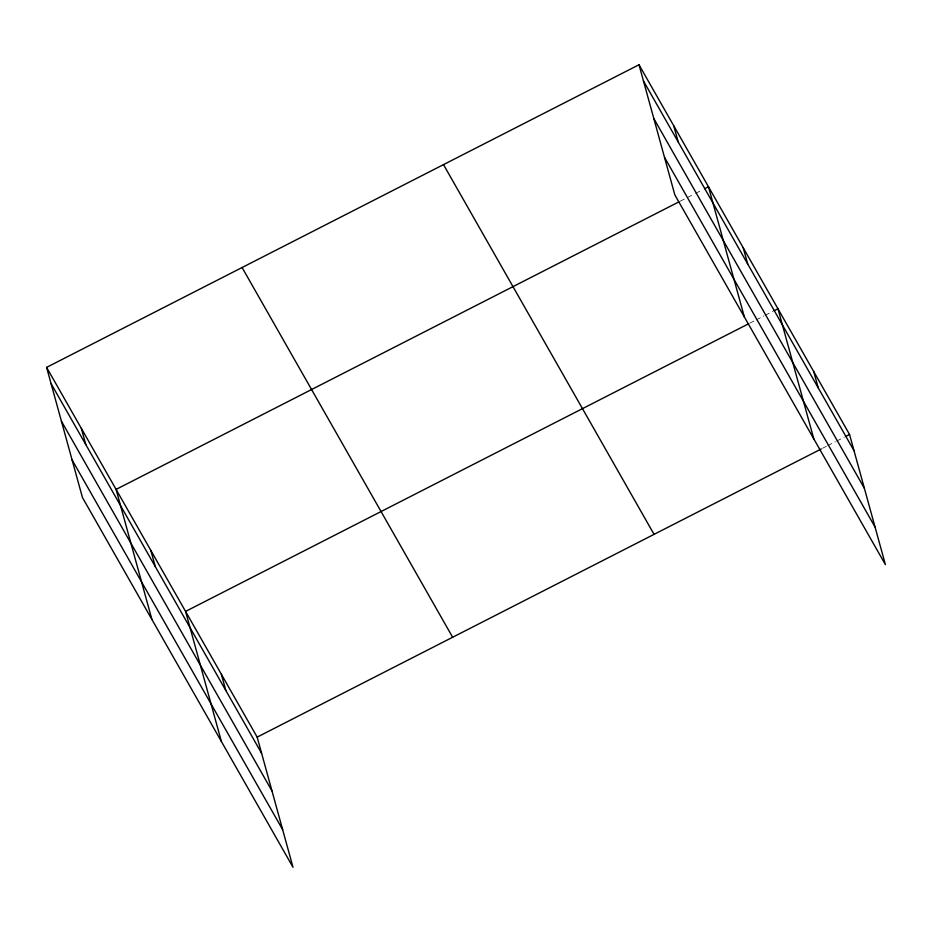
<?xml version="1.0" encoding="UTF-8"?>
<svg xmlns="http://www.w3.org/2000/svg" width="932" height="932" viewBox="0 0 932 932"><rect width="100%" height="100%" fill="white"/><g stroke="black" fill="none" stroke-linecap="round" stroke-linejoin="round"><path stroke-width="0.7" stroke-dasharray="4.66 3.5" d="M680.185 201.219L694.34 193.996M695.622 193.332L702.052 190.046M749.678 323.229L754.815 320.608M756.108 319.944L763.821 316.006M765.102 315.342L772.826 311.405M822.548 448.28L826.404 446.312M827.698 445.659L835.41 441.71M836.691 441.057L844.415 437.12"/><path stroke-width="1.4" d="M46.6 367.383L257.162 737.119L292.998 867.249L82.447 497.513L46.6 367.383L639.003 64.751L849.553 434.487L885.4 564.617L674.838 194.881L639.003 64.751M678.904 201.883L116.081 489.405L151.928 619.524M704.627 188.742L708.483 186.761L744.33 316.892M748.384 323.893L185.573 611.415L221.408 741.534M774.108 310.752L777.964 308.783L813.811 438.902M257.162 737.119L821.267 448.944M845.697 436.456L849.553 434.487M643.464 80.968L854.027 450.704M653.821 118.562L864.383 488.286M664.493 157.287L875.043 527.023M443.504 164.626L654.066 534.351M242.087 267.519L452.649 637.255M51.062 383.6L261.624 753.336M61.419 421.194L271.981 790.93M72.09 459.919L282.652 829.655M813.764 371.635L818.226 387.852M743.223 247.772L747.697 263.989M673.743 125.762L678.205 141.979M221.362 674.267L225.835 690.484M150.821 550.404L155.295 566.621M81.34 428.394L85.814 444.611"/></g></svg>
